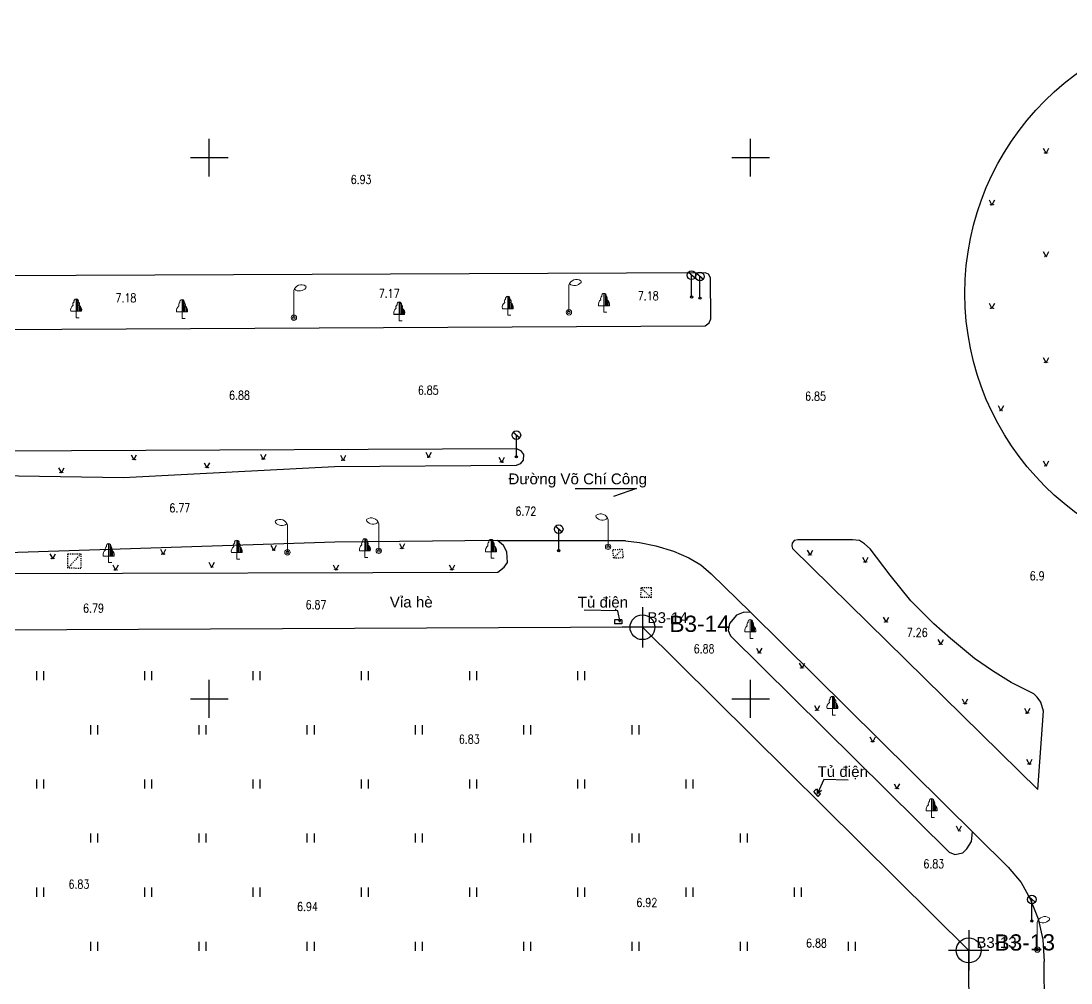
# Model space of a CAD drawing. Header units: millimetres. Extents: x 581430 to 583682, y 2329840 to 2330113.
# Drawn here: x 581618.4 to 581715.4, y 2330023.7 to 2330112.6 of the extents above; entities that cross this region are included whole.
import ezdxf
from ezdxf.enums import TextEntityAlignment as Align
from ezdxf.xclip import XClip

# ---------------------------------------------------------------- set-up
doc = ezdxf.new("R2010")
doc.units = ezdxf.units.MM
doc.header["$LTSCALE"] = 0.001
doc.header["$MEASUREMENT"] = 0
doc.header["$XCLIPFRAME"] = 0
doc.linetypes.add('NETNHA500', pattern=[0.75, 0.5, -0.25])
for name, color, linetype in [('CHUGIAI', 250, 'Continuous'), ('Existing map', 250, 'Continuous'), ('new block$0$giao thong chuan 28 06$0$giao thong chuan$0$giao thongsua theo ssd$0$giao thong canh quan$0$giao thong$0$CHUTHICH', 7, 'Continuous'), ('Red line', 1, 'Continuous'), ('TOA DO', 7, 'Continuous')]:
    doc.layers.add(name, color=color, linetype=linetype)
doc.layers.add('KYHIEU', color=250, linetype='Continuous', lineweight=0)
doc.layers.add('new block$0$giao thong chuan 28 06$0$giao thong chuan$0$giao thongsua theo ssd$0$giao thong canh quan$0$giao thong$0$TOADO', color=7, linetype='Continuous', lineweight=35)
doc.styles.add('Arial', font='arial.ttf')
doc.styles.add('CHU', font='', dxfattribs={"height": 1.5})
doc.styles.add('DC', font='romans.shx', dxfattribs={"width": 0.8, "height": 0.8})
doc.styles.get('CHU').set_extended_font_data('.VnArial')

# ---------------------------------------------------------------- blocks, each defined once
blk = doc.blocks.new('CAYLR')
at = {"layer": 'KYHIEU'}
for points in [[(0, 1.75, 0.497303), (-0.198201, 1.488681, 0.339551), (-0.284941, 1.163565, 0.289175), (-0.5, 0.602359)], [(0, 1.75, -0.497303), (0.198201, 1.488681, -0.339551), (0.284941, 1.163565, -0.289175), (0.5, 0.602359)]]:
    blk.add_lwpolyline(points, format="xyb", dxfattribs=at)
for points in [[(0, 0), (0, 1.75)], [(0.1, 0.602359), (0.1, 1.724173)], [(0.2, 0.602359), (0.2, 1.487287)], [(0.3, 0.602359), (0.3, 1.151908)], [(0.4, 0.602359), (0.4, 1.04811)], [(-0.5, 0.602359), (0.5, 0.602359)], [(0, 0), (0.280275, -0.001587)], [(0.5, 0.602359), (0.5, 0.822811)]]:
    blk.add_lwpolyline(points, dxfattribs=at)
blk = doc.blocks.new('DEN-P')
at = {"layer": 'KYHIEU'}
for points in [[(1.097, 2.919, 0.523652), (0, 2.5, 0.549376)], [(0.048, 2.635, 0.420531), (1.114, 2.755, 0.572241)]]:
    blk.add_lwpolyline(points, format="xyb", dxfattribs=at)
blk.add_lwpolyline([(0, 0), (0, 2.5)], dxfattribs=at)
for radius in [0.25, 0.125]:
    blk.add_circle((0, 0), radius, dxfattribs=at)
blk.add_arc((0.949, 2.821), 0.178, 338.08956, 33.4085, dxfattribs=at)
blk = doc.blocks.new('DEN-T')
at = {"layer": 'KYHIEU'}
for points in [[(-1.097, 2.919, -0.523652), (0, 2.5, -0.549376)], [(-0.048, 2.635, -0.420531), (-1.114, 2.755, -0.572241)]]:
    blk.add_lwpolyline(points, format="xyb", dxfattribs=at)
blk.add_lwpolyline([(0, 0), (0, 2.5)], dxfattribs=at)
for radius in [0.25, 0.125]:
    blk.add_circle((0, 0), radius, dxfattribs=at)
blk.add_arc((-0.949, 2.821), 0.178, 146.5915, 201.91044, dxfattribs=at)
blk = doc.blocks.new('BB')
at = {"layer": 'CHUGIAI'}
for p, q in [((-0.288, 2.278), (0.314, 1.752)), ((0, 0), (0, 2))]:
    blk.add_line(p, q, dxfattribs=at)
for centre, radius in [((0, 2), 0.4), ((0, 0), 0.1)]:
    blk.add_circle(centre, radius, dxfattribs=at)
blk = doc.blocks.new('BB-flat-1')
at = {"layer": 'CHUGIAI'}
for p, q in [((-0.288, 2.278), (0.314, 1.752)), ((0, 0), (0, 2))]:
    blk.add_line(p, q, dxfattribs=at)
for centre, radius in [((0, 2), 0.4), ((0, 0), 0.1)]:
    blk.add_circle(centre, radius, dxfattribs=at)
blk = doc.blocks.new('CAYLR-flat-26')
at = {"layer": 'KYHIEU'}
for points in [[(0, 1.75, 0.497303), (-0.198, 1.489, 0.339551), (-0.285, 1.164, 0.289175), (-0.5, 0.602)], [(0, 1.75, -0.497303), (0.198, 1.489, -0.339551), (0.285, 1.164, -0.289175), (0.5, 0.602)]]:
    blk.add_lwpolyline(points, format="xyb", dxfattribs=at)
for points in [[(0, 0), (0, 1.75)], [(0.1, 0.602), (0.1, 1.724)], [(0.2, 0.602), (0.2, 1.487)], [(0.3, 0.602), (0.3, 1.152)], [(0.4, 0.602), (0.4, 1.048)], [(-0.5, 0.602), (0.5, 0.602)], [(0, 0), (0.28, -0.002)], [(0.5, 0.602), (0.5, 0.823)]]:
    blk.add_lwpolyline(points, dxfattribs=at)
blk = doc.blocks.new('CAYLR-flat-27')
at = {"layer": 'KYHIEU'}
for points in [[(0, 1.75, 0.497303), (-0.198, 1.489, 0.339551), (-0.285, 1.164, 0.289175), (-0.5, 0.602)], [(0, 1.75, -0.497303), (0.198, 1.489, -0.339551), (0.285, 1.164, -0.289175), (0.5, 0.602)]]:
    blk.add_lwpolyline(points, format="xyb", dxfattribs=at)
for points in [[(0, 0), (0, 1.75)], [(0.1, 0.602), (0.1, 1.724)], [(0.2, 0.602), (0.2, 1.487)], [(0.3, 0.602), (0.3, 1.152)], [(0.4, 0.602), (0.4, 1.048)], [(-0.5, 0.602), (0.5, 0.602)], [(0, 0), (0.28, -0.002)], [(0.5, 0.602), (0.5, 0.823)]]:
    blk.add_lwpolyline(points, dxfattribs=at)
blk = doc.blocks.new('CAYLR-flat-28')
at = {"layer": 'KYHIEU'}
for points in [[(0, 1.75, 0.497303), (-0.198, 1.489, 0.339551), (-0.285, 1.164, 0.289175), (-0.5, 0.602)], [(0, 1.75, -0.497303), (0.198, 1.489, -0.339551), (0.285, 1.164, -0.289175), (0.5, 0.602)]]:
    blk.add_lwpolyline(points, format="xyb", dxfattribs=at)
for points in [[(0, 0), (0, 1.75)], [(0.1, 0.602), (0.1, 1.724)], [(0.2, 0.602), (0.2, 1.487)], [(0.3, 0.602), (0.3, 1.152)], [(0.4, 0.602), (0.4, 1.048)], [(-0.5, 0.602), (0.5, 0.602)], [(0, 0), (0.28, -0.002)], [(0.5, 0.602), (0.5, 0.823)]]:
    blk.add_lwpolyline(points, dxfattribs=at)
blk = doc.blocks.new('CAYLR-flat-29')
at = {"layer": 'KYHIEU'}
for points in [[(0, 1.75, 0.497303), (-0.198, 1.489, 0.339551), (-0.285, 1.164, 0.289175), (-0.5, 0.602)], [(0, 1.75, -0.497303), (0.198, 1.489, -0.339551), (0.285, 1.164, -0.289175), (0.5, 0.602)]]:
    blk.add_lwpolyline(points, format="xyb", dxfattribs=at)
for points in [[(0, 0), (0, 1.75)], [(0.1, 0.602), (0.1, 1.724)], [(0.2, 0.602), (0.2, 1.487)], [(0.3, 0.602), (0.3, 1.152)], [(0.4, 0.602), (0.4, 1.048)], [(-0.5, 0.602), (0.5, 0.602)], [(0, 0), (0.28, -0.002)], [(0.5, 0.602), (0.5, 0.823)]]:
    blk.add_lwpolyline(points, dxfattribs=at)
blk = doc.blocks.new('CAYLR-flat-30')
at = {"layer": 'KYHIEU'}
for points in [[(0, 1.75, 0.497303), (-0.198, 1.489, 0.339551), (-0.285, 1.164, 0.289175), (-0.5, 0.602)], [(0, 1.75, -0.497303), (0.198, 1.489, -0.339551), (0.285, 1.164, -0.289175), (0.5, 0.602)]]:
    blk.add_lwpolyline(points, format="xyb", dxfattribs=at)
for points in [[(0, 0), (0, 1.75)], [(0.1, 0.602), (0.1, 1.724)], [(0.2, 0.602), (0.2, 1.487)], [(0.3, 0.602), (0.3, 1.152)], [(0.4, 0.602), (0.4, 1.048)], [(-0.5, 0.602), (0.5, 0.602)], [(0, 0), (0.28, -0.002)], [(0.5, 0.602), (0.5, 0.823)]]:
    blk.add_lwpolyline(points, dxfattribs=at)
blk = doc.blocks.new('BB-flat-3')
at = {"layer": 'CHUGIAI'}
for p, q in [((-0.288, 2.278), (0.314, 1.752)), ((0, 0), (0, 2))]:
    blk.add_line(p, q, dxfattribs=at)
for centre, radius in [((0, 2), 0.4), ((0, 0), 0.1)]:
    blk.add_circle(centre, radius, dxfattribs=at)
blk = doc.blocks.new('DEN-P-flat-12')
at = {"layer": 'KYHIEU'}
for points in [[(1.097, 2.919, 0.523652), (0, 2.5, 0.549376)], [(0.048, 2.635, 0.420531), (1.114, 2.755, 0.572241)]]:
    blk.add_lwpolyline(points, format="xyb", dxfattribs=at)
blk.add_lwpolyline([(0, 0), (0, 2.5)], dxfattribs=at)
for radius in [0.25, 0.125]:
    blk.add_circle((0, 0), radius, dxfattribs=at)
blk.add_arc((0.949, 2.821), 0.178, 338.08956, 33.4085, dxfattribs=at)
blk = doc.blocks.new('BB-flat-4')
at = {"layer": 'CHUGIAI'}
for p, q in [((-0.288, 2.278), (0.314, 1.752)), ((0, 0), (0, 2))]:
    blk.add_line(p, q, dxfattribs=at)
for centre, radius in [((0, 2), 0.4), ((0, 0), 0.1)]:
    blk.add_circle(centre, radius, dxfattribs=at)
blk = doc.blocks.new('BB-flat-10')
for p, q in [((-0.288, 2.278), (0.314, 1.752)), ((0, 0), (0, 2))]:
    blk.add_line(p, q)
for centre, radius in [((0, 2), 0.4), ((0, 0), 0.1)]:
    blk.add_circle(centre, radius)
blk = doc.blocks.new('BB-flat-11')
for p, q in [((-0.288, 2.278), (0.314, 1.752)), ((0, 0), (0, 2))]:
    blk.add_line(p, q)
for centre, radius in [((0, 2), 0.4), ((0, 0), 0.1)]:
    blk.add_circle(centre, radius)
blk = doc.blocks.new('DEN-T-flat-15')
at = {"layer": 'KYHIEU'}
for points in [[(-1.097, 2.919, -0.523652), (0, 2.5, -0.549376)], [(-0.048, 2.635, -0.420531), (-1.114, 2.755, -0.572241)]]:
    blk.add_lwpolyline(points, format="xyb", dxfattribs=at)
blk.add_lwpolyline([(0, 0), (0, 2.5)], dxfattribs=at)
for radius in [0.25, 0.125]:
    blk.add_circle((0, 0), radius, dxfattribs=at)
blk.add_arc((-0.949, 2.821), 0.178, 146.5915, 201.91044, dxfattribs=at)
blk = doc.blocks.new('DEN-T-flat-16')
at = {"layer": 'KYHIEU'}
for points in [[(-1.097, 2.919, -0.523652), (0, 2.5, -0.549376)], [(-0.048, 2.635, -0.420531), (-1.114, 2.755, -0.572241)]]:
    blk.add_lwpolyline(points, format="xyb", dxfattribs=at)
blk.add_lwpolyline([(0, 0), (0, 2.5)], dxfattribs=at)
for radius in [0.25, 0.125]:
    blk.add_circle((0, 0), radius, dxfattribs=at)
blk.add_arc((-0.949, 2.821), 0.178, 146.5915, 201.91044, dxfattribs=at)
blk = doc.blocks.new('DEN-T-flat-17')
at = {"layer": 'KYHIEU'}
for points in [[(-1.097, 2.919, -0.523652), (0, 2.5, -0.549376)], [(-0.048, 2.635, -0.420531), (-1.114, 2.755, -0.572241)]]:
    blk.add_lwpolyline(points, format="xyb", dxfattribs=at)
blk.add_lwpolyline([(0, 0), (0, 2.5)], dxfattribs=at)
for radius in [0.25, 0.125]:
    blk.add_circle((0, 0), radius, dxfattribs=at)
blk.add_arc((-0.949, 2.821), 0.178, 146.5915, 201.91044, dxfattribs=at)
blk = doc.blocks.new('DEN-P-flat-32')
at = {"layer": 'KYHIEU'}
for points in [[(1.097, 2.919, 0.523652), (0, 2.5, 0.549376)], [(0.048, 2.635, 0.420531), (1.114, 2.755, 0.572241)]]:
    blk.add_lwpolyline(points, format="xyb", dxfattribs=at)
blk.add_lwpolyline([(0, 0), (0, 2.5)], dxfattribs=at)
for radius in [0.25, 0.125]:
    blk.add_circle((0, 0), radius, dxfattribs=at)
blk.add_arc((0.949, 2.821), 0.178, 338.08956, 33.4085, dxfattribs=at)
blk = doc.blocks.new('DEN-P-flat-33')
at = {"layer": 'KYHIEU'}
for points in [[(1.097, 2.919, 0.523652), (0, 2.5, 0.549376)], [(0.048, 2.635, 0.420531), (1.114, 2.755, 0.572241)]]:
    blk.add_lwpolyline(points, format="xyb", dxfattribs=at)
blk.add_lwpolyline([(0, 0), (0, 2.5)], dxfattribs=at)
for radius in [0.25, 0.125]:
    blk.add_circle((0, 0), radius, dxfattribs=at)
blk.add_arc((0.949, 2.821), 0.178, 338.08956, 33.4085, dxfattribs=at)
blk = doc.blocks.new('Existing map')
at = {"layer": 'Existing map'}
h = blk.add_hatch(color=256, dxfattribs=at)
h.paths.add_polyline_path([(-17.533, 12.972, 1), (-17.555, 12.972, 1)])
h.paths.add_polyline_path([(-17.792, 12.972, 1), (-17.814, 12.972, 1)])
h = blk.add_hatch(color=256, dxfattribs=at)
h.paths.add_polyline_path([(-22.533, 8.191, 1), (-22.555, 8.191, 1)])
h.paths.add_polyline_path([(-22.792, 8.191, 1), (-22.814, 8.191, 1)])
h = blk.add_hatch(color=256, dxfattribs=at)
h.paths.add_polyline_path([(-17.533, 3.411, 1), (-17.555, 3.411, 1)])
h.paths.add_polyline_path([(-17.792, 3.411, 1), (-17.814, 3.411, 1)])
h = blk.add_hatch(color=256, dxfattribs=at)
h.paths.add_polyline_path([(-22.533, -1.369, 1), (-22.555, -1.369, 1)])
h.paths.add_polyline_path([(-22.792, -1.369, 1), (-22.814, -1.369, 1)])
h = blk.add_hatch(color=256, dxfattribs=at)
h.paths.add_polyline_path([(-17.533, -6.369, 1), (-17.555, -6.369, 1)])
h.paths.add_polyline_path([(-17.792, -6.369, 1), (-17.814, -6.369, 1)])
h = blk.add_hatch(color=256, dxfattribs=at)
h.paths.add_polyline_path([(-21.702, -10.815, 1), (-21.724, -10.815, 1)])
h.paths.add_polyline_path([(-21.96, -10.815, 1), (-21.982, -10.815, 1)])
h = blk.add_hatch(color=256, dxfattribs=at)
h.paths.add_polyline_path([(-101.797, -15.357, 1), (-101.819, -15.357, 1)])
h.paths.add_polyline_path([(-102.056, -15.357, 1), (-102.078, -15.357, 1)])
h = blk.add_hatch(color=256, dxfattribs=at)
h.paths.add_polyline_path([(-89.842, -15.3, 1), (-89.864, -15.3, 1)])
h.paths.add_polyline_path([(-90.1, -15.3, 1), (-90.122, -15.3, 1)])
h = blk.add_hatch(color=256, dxfattribs=at)
h.paths.add_polyline_path([(-82.462, -15.415, 1), (-82.484, -15.415, 1)])
h.paths.add_polyline_path([(-82.721, -15.415, 1), (-82.743, -15.415, 1)])
h = blk.add_hatch(color=256, dxfattribs=at)
h.paths.add_polyline_path([(-74.568, -15.129, 1), (-74.59, -15.129, 1)])
h.paths.add_polyline_path([(-74.827, -15.129, 1), (-74.849, -15.129, 1)])
h = blk.add_hatch(color=256, dxfattribs=at)
h.paths.add_polyline_path([(-95.047, -16.1, 1), (-95.069, -16.1, 1)])
h.paths.add_polyline_path([(-95.306, -16.1, 1), (-95.328, -16.1, 1)])
h = blk.add_hatch(color=256, dxfattribs=at)
h.paths.add_polyline_path([(-67.818, -15.586, 1), (-67.84, -15.586, 1)])
h.paths.add_polyline_path([(-68.077, -15.586, 1), (-68.099, -15.586, 1)])
h = blk.add_hatch(color=256, dxfattribs=at)
h.paths.add_polyline_path([(-17.533, -15.929, 1), (-17.555, -15.929, 1)])
h.paths.add_polyline_path([(-17.792, -15.929, 1), (-17.814, -15.929, 1)])
h = blk.add_hatch(color=256, dxfattribs=at)
h.paths.add_polyline_path([(-108.49, -16.558, 1), (-108.512, -16.558, 1)])
h.paths.add_polyline_path([(-108.749, -16.558, 1), (-108.771, -16.558, 1)])
h = blk.add_hatch(color=256, dxfattribs=at)
h.paths.add_polyline_path([(-99.09, -24.086, 1), (-99.112, -24.086, 1)])
h.paths.add_polyline_path([(-99.349, -24.086, 1), (-99.371, -24.086, 1)])
h = blk.add_hatch(color=256, dxfattribs=at)
h.paths.add_polyline_path([(-88.879, -23.727, 1), (-88.901, -23.727, 1)])
h.paths.add_polyline_path([(-89.138, -23.727, 1), (-89.16, -23.727, 1)])
h = blk.add_hatch(color=256, dxfattribs=at)
h.paths.add_polyline_path([(-77.015, -23.56, 1), (-77.037, -23.56, 1)])
h.paths.add_polyline_path([(-77.274, -23.56, 1), (-77.296, -23.56, 1)])
h = blk.add_hatch(color=256, dxfattribs=at)
h.paths.add_polyline_path([(-39.33, -24.168, 1), (-39.352, -24.168, 1)])
h.paths.add_polyline_path([(-39.589, -24.168, 1), (-39.611, -24.168, 1)])
h = blk.add_hatch(color=256, dxfattribs=at)
h.paths.add_polyline_path([(-109.29, -24.504, 1), (-109.312, -24.504, 1)])
h.paths.add_polyline_path([(-109.549, -24.504, 1), (-109.571, -24.504, 1)])
h = blk.add_hatch(color=256, dxfattribs=at)
h.paths.add_polyline_path([(-34.22, -24.82, 1), (-34.242, -24.82, 1)])
h.paths.add_polyline_path([(-34.479, -24.82, 1), (-34.501, -24.82, 1)])
h = blk.add_hatch(color=256, dxfattribs=at)
h.paths.add_polyline_path([(-103.48, -25.548, 1), (-103.502, -25.548, 1)])
h.paths.add_polyline_path([(-103.738, -25.548, 1), (-103.76, -25.548, 1)])
h = blk.add_hatch(color=256, dxfattribs=at)
h.paths.add_polyline_path([(-94.617, -25.298, 1), (-94.639, -25.298, 1)])
h.paths.add_polyline_path([(-94.876, -25.298, 1), (-94.898, -25.298, 1)])
h = blk.add_hatch(color=256, dxfattribs=at)
h.paths.add_polyline_path([(-83.136, -25.528, 1), (-83.158, -25.528, 1)])
h.paths.add_polyline_path([(-83.394, -25.528, 1), (-83.416, -25.528, 1)])
h = blk.add_hatch(color=256, dxfattribs=at)
h.paths.add_polyline_path([(-72.403, -25.528, 1), (-72.425, -25.528, 1)])
h.paths.add_polyline_path([(-72.662, -25.528, 1), (-72.684, -25.528, 1)])
h = blk.add_hatch(color=256, dxfattribs=at)
h.paths.add_polyline_path([(-32.317, -30.36, 1), (-32.339, -30.36, 1)])
h.paths.add_polyline_path([(-32.576, -30.36, 1), (-32.598, -30.36, 1)])
h = blk.add_hatch(color=256, dxfattribs=at)
h.paths.add_polyline_path([(-27.26, -32.424, 1), (-27.282, -32.424, 1)])
h.paths.add_polyline_path([(-27.519, -32.424, 1), (-27.541, -32.424, 1)])
h = blk.add_hatch(color=256, dxfattribs=at)
h.paths.add_polyline_path([(-44.029, -33.222, 1), (-44.051, -33.222, 1)])
h.paths.add_polyline_path([(-44.288, -33.222, 1), (-44.31, -33.222, 1)])
h = blk.add_hatch(color=256, dxfattribs=at)
h.paths.add_polyline_path([(-40.071, -34.61, 1), (-40.093, -34.61, 1)])
h.paths.add_polyline_path([(-40.33, -34.61, 1), (-40.352, -34.61, 1)])
h = blk.add_hatch(color=256, dxfattribs=at)
h.paths.add_polyline_path([(-38.682, -38.522, 1), (-38.704, -38.522, 1)])
h.paths.add_polyline_path([(-38.941, -38.522, 1), (-38.963, -38.522, 1)])
h = blk.add_hatch(color=256, dxfattribs=at)
h.paths.add_polyline_path([(-25.031, -37.91, 1), (-25.053, -37.91, 1)])
h.paths.add_polyline_path([(-25.29, -37.91, 1), (-25.312, -37.91, 1)])
h = blk.add_hatch(color=256, dxfattribs=at)
h.paths.add_polyline_path([(-19.268, -38.779, 1), (-19.29, -38.779, 1)])
h.paths.add_polyline_path([(-19.527, -38.779, 1), (-19.549, -38.779, 1)])
h = blk.add_hatch(color=256, dxfattribs=at)
h.paths.add_polyline_path([(-33.545, -41.425, 1), (-33.567, -41.425, 1)])
h.paths.add_polyline_path([(-33.804, -41.425, 1), (-33.826, -41.425, 1)])
h = blk.add_hatch(color=256, dxfattribs=at)
h.paths.add_polyline_path([(-19.079, -43.487, 1), (-19.101, -43.487, 1)])
h.paths.add_polyline_path([(-19.337, -43.487, 1), (-19.359, -43.487, 1)])
h = blk.add_hatch(color=256, dxfattribs=at)
h.paths.add_polyline_path([(-31.313, -45.757, 1), (-31.335, -45.757, 1)])
h.paths.add_polyline_path([(-31.572, -45.757, 1), (-31.594, -45.757, 1)])
h = blk.add_hatch(color=256, dxfattribs=at)
h.paths.add_polyline_path([(-25.591, -49.656, 1), (-25.613, -49.656, 1)])
h.paths.add_polyline_path([(-25.849, -49.656, 1), (-25.871, -49.656, 1)])
for p, q in [((-94.967, 10.795), (-94.967, 14.295)), ((-44.967, 10.795), (-44.967, 14.295)), ((-17.931, 13.427), (-17.674, 12.941)), ((-17.674, 12.941), (-17.416, 13.427)), ((-96.717, 12.545), (-93.217, 12.545)), ((-46.717, 12.545), (-43.217, 12.545)), ((-22.931, 8.647), (-22.674, 8.161)), ((-22.674, 8.161), (-22.416, 8.647)), ((-17.931, 3.867), (-17.674, 3.381)), ((-17.674, 3.381), (-17.416, 3.867)), ((-49.177, 1.895), (-294.967, 0.914)), ((-48.847, 1.765), (-49.177, 1.895)), ((-48.667, 1.455), (-48.847, 1.765)), ((-48.647, -2.335), (-48.667, 1.455)), ((-22.931, -0.913), (-22.674, -1.399)), ((-22.674, -1.399), (-22.416, -0.913)), ((-49.177, -2.985), (-48.797, -2.715)), ((-48.797, -2.715), (-48.647, -2.335)), ((-294.967, -4.246), (-49.177, -2.985)), ((-17.931, -5.913), (-17.674, -6.399)), ((-17.674, -6.399), (-17.416, -5.913)), ((-22.1, -10.36), (-21.842, -10.845)), ((-21.842, -10.845), (-21.585, -10.36)), ((-259.557, -15.195), (-66.587, -14.345)), ((-66.587, -14.345), (-66.217, -14.515)), ((-66.217, -14.515), (-65.937, -14.895)), ((-102.195, -14.902), (-101.937, -15.388)), ((-101.937, -15.388), (-101.68, -14.902)), ((-90.239, -14.845), (-89.982, -15.331)), ((-89.982, -15.331), (-89.724, -14.845)), ((-82.86, -14.959), (-82.603, -15.445)), ((-82.603, -15.445), (-82.345, -14.959)), ((-74.966, -14.673), (-74.709, -15.159)), ((-74.709, -15.159), (-74.451, -14.673)), ((-68.216, -15.131), (-67.959, -15.617)), ((-67.959, -15.617), (-67.701, -15.131)), ((-65.977, -15.415), (-66.247, -15.735)), ((-65.937, -14.895), (-65.977, -15.415)), ((-17.931, -15.474), (-17.674, -15.96)), ((-17.674, -15.96), (-17.416, -15.474)), ((-102.907, -17.035), (-152.557, -16.235)), ((-108.888, -16.102), (-108.63, -16.588)), ((-108.63, -16.588), (-108.373, -16.102)), ((-83.417, -16.025), (-102.907, -17.035)), ((-95.445, -15.645), (-95.187, -16.131)), ((-95.187, -16.131), (-94.93, -15.645)), ((-66.617, -15.895), (-83.417, -16.025)), ((-66.247, -15.735), (-66.617, -15.895)), ((-61.158, -18.038), (-55.495, -18.039)), ((-61.158, -18.038), (-55.495, -18.039)), ((-55.495, -18.039), (-57.62, -18.761)), ((-55.495, -18.039), (-57.62, -18.761)), ((-83.367, -22.975), (-117.827, -24.095)), ((-89.277, -23.272), (-89.02, -23.758)), ((-89.02, -23.758), (-88.762, -23.272)), ((-68.347, -22.845), (-83.367, -22.975)), ((-77.413, -23.104), (-77.155, -23.59)), ((-77.155, -23.59), (-76.898, -23.104)), ((-67.787, -23.295), (-68.347, -22.845)), ((-56.537, -22.855), (-68.347, -22.855)), ((-56.537, -22.855), (-55.217, -23.025)), ((-55.217, -23.025), (-53.717, -23.325)), ((-41.127, -23.075), (-41.147, -23.335)), ((-40.947, -22.835), (-41.127, -23.075)), ((-40.597, -22.765), (-40.947, -22.835)), ((-35.547, -22.765), (-40.597, -22.765)), ((-34.917, -22.845), (-35.547, -22.765)), ((-34.437, -23.125), (-34.917, -22.845)), ((-33.927, -23.615), (-34.437, -23.125)), ((-109.688, -24.048), (-109.431, -24.534)), ((-109.431, -24.534), (-109.173, -24.048)), ((-99.488, -23.631), (-99.231, -24.117)), ((-99.231, -24.117), (-98.973, -23.631)), ((-67.477, -23.865), (-67.787, -23.295)), ((-67.435, -24.865), (-67.477, -23.865)), ((-53.717, -23.325), (-52.097, -23.805)), ((-52.097, -23.805), (-50.677, -24.425)), ((-41.147, -23.335), (-41.087, -23.555)), ((-41.087, -23.555), (-18.437, -45.835)), ((-39.728, -23.712), (-39.471, -24.198)), ((-39.471, -24.198), (-39.213, -23.712)), ((-32.077, -26.045), (-33.927, -23.615)), ((-103.877, -25.093), (-103.62, -25.579)), ((-103.62, -25.579), (-103.362, -25.093)), ((-95.015, -24.842), (-94.758, -25.328)), ((-94.758, -25.328), (-94.5, -24.842)), ((-83.534, -25.073), (-83.276, -25.559)), ((-83.276, -25.559), (-83.019, -25.073)), ((-72.801, -25.073), (-72.544, -25.559)), ((-72.544, -25.559), (-72.286, -25.073)), ((-67.717, -25.305), (-67.435, -24.865)), ((-50.677, -24.425), (-49.577, -25.075)), ((-49.577, -25.075), (-48.607, -25.905)), ((-34.618, -24.364), (-34.36, -24.85)), ((-34.36, -24.85), (-34.103, -24.364)), ((-117.517, -25.895), (-68.317, -25.765)), ((-68.317, -25.765), (-67.717, -25.305)), ((-48.607, -25.905), (-44.967, -29.455)), ((-30.157, -28.415), (-32.077, -26.045)), ((-28.057, -30.535), (-30.157, -28.415)), ((-57.231, -29.327), (-60.349, -29.268)), ((-57.015, -30.375), (-57.231, -29.327)), ((-46.277, -29.735), (-46.927, -30.485)), ((-45.657, -29.495), (-46.277, -29.735)), ((-44.967, -29.455), (-45.657, -29.495)), ((-44.967, -29.455), (-21.187, -53.015)), ((-32.715, -29.905), (-32.457, -30.391)), ((-32.457, -30.391), (-32.2, -29.905)), ((-56.857, -30.165), (-57.527, -30.165)), ((-57.527, -30.165), (-57.527, -30.541)), ((-56.857, -30.541), (-57.527, -30.541)), ((-57.015, -30.375), (-57.159, -30.222)), ((-57.015, -30.375), (-56.972, -30.184)), ((-56.857, -30.165), (-56.857, -30.541)), ((-46.927, -30.485), (-47.027, -31.145)), ((-26.517, -31.875), (-28.057, -30.535)), ((-47.027, -31.145), (-46.837, -31.625)), ((-46.837, -31.625), (-26.637, -51.625)), ((-27.658, -31.969), (-27.401, -32.455)), ((-27.401, -32.455), (-27.143, -31.969)), ((-24.277, -33.725), (-26.517, -31.875)), ((-44.427, -32.766), (-44.17, -33.252)), ((-44.17, -33.252), (-43.912, -32.766)), ((-22.637, -34.885), (-24.277, -33.725)), ((-110.946, -34.902), (-110.946, -35.746)), ((-110.296, -34.902), (-110.296, -35.746)), ((-100.946, -34.902), (-100.946, -35.746)), ((-100.296, -34.902), (-100.296, -35.746)), ((-90.946, -34.902), (-90.946, -35.746)), ((-90.296, -34.902), (-90.296, -35.746)), ((-80.946, -34.902), (-80.946, -35.746)), ((-80.296, -34.902), (-80.296, -35.746)), ((-70.946, -34.902), (-70.946, -35.746)), ((-70.296, -34.902), (-70.296, -35.746)), ((-60.946, -34.902), (-60.946, -35.746)), ((-60.296, -34.902), (-60.296, -35.746)), ((-40.469, -34.155), (-40.211, -34.641)), ((-40.211, -34.641), (-39.954, -34.155)), ((-20.897, -35.955), (-22.637, -34.885)), ((-94.967, -39.205), (-94.967, -35.705)), ((-44.967, -39.205), (-44.967, -35.705)), ((-18.807, -37.005), (-20.897, -35.955)), ((-96.717, -37.455), (-93.217, -37.455)), ((-46.717, -37.455), (-43.217, -37.455)), ((-25.429, -37.455), (-25.172, -37.941)), ((-25.172, -37.941), (-24.914, -37.455)), ((-18.507, -37.295), (-18.807, -37.005)), ((-18.157, -37.765), (-18.507, -37.295)), ((-17.927, -38.605), (-18.157, -37.765)), ((-39.08, -38.067), (-38.822, -38.553)), ((-38.822, -38.553), (-38.565, -38.067)), ((-19.666, -38.324), (-19.409, -38.81)), ((-19.409, -38.81), (-19.151, -38.324)), ((-18.437, -45.835), (-17.927, -38.605)), ((-105.946, -39.902), (-105.946, -40.746)), ((-105.296, -39.902), (-105.296, -40.746)), ((-95.946, -39.902), (-95.946, -40.746)), ((-95.296, -39.902), (-95.296, -40.746)), ((-85.946, -39.902), (-85.946, -40.746)), ((-85.296, -39.902), (-85.296, -40.746)), ((-75.946, -39.902), (-75.946, -40.746)), ((-75.296, -39.902), (-75.296, -40.746)), ((-65.946, -39.902), (-65.946, -40.746)), ((-65.296, -39.902), (-65.296, -40.746)), ((-55.946, -39.902), (-55.946, -40.746)), ((-55.296, -39.902), (-55.296, -40.746)), ((-33.943, -40.969), (-33.685, -41.455)), ((-33.685, -41.455), (-33.428, -40.969)), ((-19.477, -43.031), (-19.219, -43.517)), ((-19.219, -43.517), (-18.961, -43.031)), ((-110.946, -44.902), (-110.946, -45.746)), ((-110.296, -44.902), (-110.296, -45.746)), ((-100.946, -44.902), (-100.946, -45.746)), ((-100.296, -44.902), (-100.296, -45.746)), ((-90.946, -44.902), (-90.946, -45.746)), ((-90.296, -44.902), (-90.296, -45.746)), ((-80.946, -44.902), (-80.946, -45.746)), ((-80.296, -44.902), (-80.296, -45.746)), ((-70.946, -44.902), (-70.946, -45.746)), ((-70.296, -44.902), (-70.296, -45.746)), ((-60.946, -44.902), (-60.946, -45.746)), ((-60.296, -44.902), (-60.296, -45.746)), ((-50.946, -44.902), (-50.946, -45.746)), ((-50.296, -44.902), (-50.296, -45.746)), ((-38.193, -44.925), (-38.796, -46.212)), ((-35.958, -44.967), (-38.193, -44.925)), ((-31.711, -45.302), (-31.454, -45.788)), ((-31.454, -45.788), (-31.196, -45.302)), ((-38.907, -45.795), (-39.127, -46.025)), ((-38.907, -45.795), (-39.127, -46.025)), ((-38.727, -46.475), (-39.127, -46.025)), ((-38.727, -46.475), (-39.127, -46.025)), ((-38.507, -46.245), (-38.907, -45.795)), ((-38.507, -46.245), (-38.907, -45.795)), ((-38.796, -46.212), (-38.796, -45.772)), ((-38.796, -46.212), (-38.412, -45.911)), ((-38.727, -46.475), (-38.507, -46.245)), ((-38.727, -46.475), (-38.507, -46.245)), ((-25.988, -49.201), (-25.731, -49.687)), ((-25.731, -49.687), (-25.473, -49.201)), ((-105.946, -49.902), (-105.946, -50.746)), ((-105.296, -49.902), (-105.296, -50.746)), ((-95.946, -49.902), (-95.946, -50.746)), ((-95.296, -49.902), (-95.296, -50.746)), ((-85.946, -49.902), (-85.946, -50.746)), ((-85.296, -49.902), (-85.296, -50.746)), ((-75.946, -49.902), (-75.946, -50.746)), ((-75.296, -49.902), (-75.296, -50.746)), ((-65.946, -49.902), (-65.946, -50.746)), ((-65.296, -49.902), (-65.296, -50.746)), ((-55.946, -49.902), (-55.946, -50.746)), ((-55.296, -49.902), (-55.296, -50.746)), ((-45.946, -49.902), (-45.946, -50.746)), ((-45.296, -49.902), (-45.296, -50.746)), ((-24.577, -50.655), (-24.477, -49.755)), ((-25.367, -51.675), (-24.997, -51.305)), ((-24.997, -51.305), (-24.577, -50.655)), ((-26.637, -51.625), (-26.107, -51.835)), ((-26.107, -51.835), (-25.367, -51.675)), ((-21.187, -53.015), (-19.977, -54.445)), ((-110.946, -54.902), (-110.946, -55.746)), ((-110.296, -54.902), (-110.296, -55.746)), ((-100.946, -54.902), (-100.946, -55.746)), ((-100.296, -54.902), (-100.296, -55.746)), ((-90.946, -54.902), (-90.946, -55.746)), ((-90.296, -54.902), (-90.296, -55.746)), ((-80.946, -54.902), (-80.946, -55.746)), ((-80.296, -54.902), (-80.296, -55.746)), ((-70.946, -54.902), (-70.946, -55.746)), ((-70.296, -54.902), (-70.296, -55.746)), ((-60.946, -54.902), (-60.946, -55.746)), ((-60.296, -54.902), (-60.296, -55.746)), ((-50.946, -54.902), (-50.946, -55.746)), ((-50.296, -54.902), (-50.296, -55.746)), ((-40.946, -54.902), (-40.946, -55.746)), ((-40.296, -54.902), (-40.296, -55.746)), ((-19.977, -54.445), (-19.137, -55.925)), ((-19.137, -55.925), (-18.417, -57.775)), ((-18.417, -57.775), (-17.967, -59.685)), ((-105.946, -59.902), (-105.946, -60.746)), ((-105.296, -59.902), (-105.296, -60.746)), ((-95.946, -59.902), (-95.946, -60.746)), ((-95.296, -59.902), (-95.296, -60.746)), ((-85.946, -59.902), (-85.946, -60.746)), ((-85.296, -59.902), (-85.296, -60.746)), ((-75.946, -59.902), (-75.946, -60.746)), ((-75.296, -59.902), (-75.296, -60.746)), ((-65.946, -59.902), (-65.946, -60.746)), ((-65.296, -59.902), (-65.296, -60.746)), ((-55.946, -59.902), (-55.946, -60.746)), ((-55.296, -59.902), (-55.296, -60.746)), ((-45.946, -59.902), (-45.946, -60.746)), ((-45.296, -59.902), (-45.296, -60.746)), ((-35.946, -59.902), (-35.946, -60.746)), ((-35.296, -59.902), (-35.296, -60.746)), ((-17.967, -59.685), (-17.837, -61.745)), ((-17.777, -71.915), (-17.837, -61.745))]:
    blk.add_line(p, q, dxfattribs=at)
at = {"layer": 'Existing map', "linetype": 'NETNHA500'}
for p, q in [((-108.027, -25.375), (-108.027, -24.055)), ((-108.027, -24.055), (-106.827, -24.055)), ((-106.827, -24.055), (-108.027, -25.375)), ((-106.827, -24.055), (-106.827, -25.425)), ((-57.703, -23.669), (-56.837, -23.635)), ((-57.607, -24.455), (-57.703, -23.669)), ((-56.837, -23.635), (-57.607, -24.455)), ((-56.837, -23.635), (-56.737, -24.445)), ((-56.737, -24.445), (-57.607, -24.455)), ((-106.827, -25.425), (-108.027, -25.375)), ((-55.096, -28.095), (-55.087, -27.215)), ((-54.137, -28.095), (-55.096, -28.095)), ((-54.137, -27.215), (-55.087, -27.215)), ((-55.087, -27.215), (-54.137, -28.095)), ((-54.137, -28.095), (-54.137, -27.215))]:
    blk.add_line(p, q, dxfattribs=at)
at = {"layer": 'Existing map'}
for centre, radius in [((0, 0), 25.172), ((-17.803, 12.972), 0.011), ((-17.544, 12.972), 0.011), ((-22.803, 8.191), 0.011), ((-22.544, 8.191), 0.011), ((-17.803, 3.411), 0.011), ((-17.544, 3.411), 0.011), ((-22.803, -1.369), 0.011), ((-22.544, -1.369), 0.011), ((-17.803, -6.369), 0.011), ((-17.544, -6.369), 0.011), ((-21.971, -10.815), 0.011), ((-21.713, -10.815), 0.011), ((-102.067, -15.357), 0.011), ((-101.808, -15.357), 0.011), ((-90.111, -15.3), 0.011), ((-89.853, -15.3), 0.011), ((-82.732, -15.415), 0.011), ((-82.473, -15.415), 0.011), ((-74.838, -15.129), 0.011), ((-74.579, -15.129), 0.011), ((-95.317, -16.1), 0.011), ((-95.058, -16.1), 0.011), ((-68.088, -15.586), 0.011), ((-67.829, -15.586), 0.011), ((-17.803, -15.929), 0.011), ((-17.544, -15.929), 0.011), ((-108.76, -16.558), 0.011), ((-108.501, -16.558), 0.011), ((-99.36, -24.086), 0.011), ((-99.101, -24.086), 0.011), ((-89.149, -23.727), 0.011), ((-88.89, -23.727), 0.011), ((-77.285, -23.56), 0.011), ((-77.026, -23.56), 0.011), ((-39.6, -24.168), 0.011), ((-39.341, -24.168), 0.011), ((-109.56, -24.504), 0.011), ((-109.301, -24.504), 0.011), ((-34.49, -24.82), 0.011), ((-34.231, -24.82), 0.011), ((-103.749, -25.548), 0.011), ((-103.491, -25.548), 0.011), ((-94.887, -25.298), 0.011), ((-94.628, -25.298), 0.011), ((-83.405, -25.528), 0.011), ((-83.147, -25.528), 0.011), ((-72.673, -25.528), 0.011), ((-72.414, -25.528), 0.011), ((-32.587, -30.36), 0.011), ((-32.328, -30.36), 0.011), ((-27.53, -32.424), 0.011), ((-27.271, -32.424), 0.011), ((-44.299, -33.222), 0.011), ((-44.04, -33.222), 0.011), ((-40.341, -34.61), 0.011), ((-40.082, -34.61), 0.011), ((-38.952, -38.522), 0.011), ((-38.693, -38.522), 0.011), ((-25.301, -37.91), 0.011), ((-25.042, -37.91), 0.011), ((-19.538, -38.779), 0.011), ((-19.279, -38.779), 0.011), ((-33.815, -41.425), 0.011), ((-33.556, -41.425), 0.011), ((-19.348, -43.487), 0.011), ((-19.09, -43.487), 0.011), ((-31.583, -45.757), 0.011), ((-31.324, -45.757), 0.011), ((-25.86, -49.656), 0.011), ((-25.602, -49.656), 0.011)]:
    blk.add_circle(centre, radius, dxfattribs=at)
for name, p in [('BB', (-50.417, -0.325)), ('BB-flat-1', (-50.417, -0.325)), ('BB', (-49.647, -0.445)), ('BB-flat-3', (-49.647, -0.445)), ('DEN-P', (-61.747, -1.745)), ('DEN-P-flat-32', (-61.747, -1.745)), ('DEN-P', (-87.157, -2.245)), ('DEN-P-flat-33', (-87.157, -2.245)), ('CAYLR', (-58.517, -1.745)), ('CAYLR-flat-28', (-58.517, -1.745)), ('CAYLR', (-107.267, -2.256)), ('CAYLR-flat-30', (-107.267, -2.256)), ('CAYLR', (-97.487, -2.315)), ('CAYLR-flat-29', (-97.487, -2.315)), ('CAYLR', (-77.427, -2.535)), ('CAYLR-flat-26', (-77.427, -2.535)), ('CAYLR', (-67.397, -2.015)), ('CAYLR-flat-27', (-67.397, -2.015)), ('BB', (-66.607, -15.095)), ('BB-flat-10', (-66.607, -15.095)), ('DEN-T', (-87.747, -23.925)), ('DEN-T-flat-17', (-87.747, -23.925)), ('DEN-T', (-79.317, -23.785)), ('DEN-T-flat-16', (-79.317, -23.785)), ('DEN-T', (-58.127, -23.415)), ('DEN-T-flat-15', (-58.127, -23.415)), ('BB', (-62.697, -23.775)), ('BB-flat-11', (-62.697, -23.775)), ('CAYLR', (-104.267, -24.865)), ('CAYLR', (-92.427, -24.545)), ('CAYLR', (-80.597, -24.395)), ('CAYLR', (-68.947, -24.475)), ('CAYLR', (-44.997, -31.875)), ('CAYLR', (-37.407, -38.965)), ('CAYLR', (-28.247, -48.415)), ('BB', (-18.987, -57.995)), ('BB-flat-4', (-18.987, -57.995)), ('DEN-P', (-18.487, -60.625)), ('DEN-P-flat-12', (-18.487, -60.625))]:
    blk.add_blockref(name, p, dxfattribs=at)
at = {"layer": 'Existing map', "style": 'DC', "width": 0.8}
for s, p in [('6.93', (-81.908, 10.121)), ('7.17', (-79.313, -0.4)), ('7.18', (-55.383, -0.618)), ('7.18', (-103.627, -0.809)), ('6.85', (-75.704, -9.343)), ('6.88', (-93.141, -9.81)), ('6.85', (-39.929, -9.894)), ('6.77', (-98.652, -20.225)), ('6.9', (-19.188, -26.503)), ('6.79', (-106.627, -29.485)), ('6.87', (-86.075, -29.163)), ('7.26', (-30.539, -31.736)), ('6.88', (-50.227, -33.234)), ('6.83', (-71.916, -41.582)), ('6.83', (-29.01, -53.106)), ('6.83', (-107.971, -54.982)), ('6.92', (-55.51, -56.681)), ('6.94', (-86.857, -57.058)), ('6.88', (-39.845, -60.426))]:
    blk.add_text(s, height=0.8001, dxfattribs=at).set_placement(p)
at = {"layer": 'Existing map', "style": 'CHU'}
for s, p in [('§\xadêng Vâ ChÝ C«ng', (-67.337, -17.636)), ('§\xadêng Vâ ChÝ C«ng', (-67.337, -17.636)), ('VØa hÌ', (-78.295, -29.017)), ('VØa hÌ', (-78.295, -29.017)), ('Tñ ®iÖn', (-60.941, -29.028)), ('B3-14', (-54.492, -30.458)), ('Tñ ®iÖn', (-38.784, -44.685)), ('B3-13', (-24.121, -60.473))]:
    blk.add_text(s, height=1, dxfattribs=at).set_placement(p)
at = {"layer": 'Existing map', "style": 'DC', "width": 0.8}
blk.add_text('6.72', height=0.8001, dxfattribs=at).set_placement((-66.685, -19.731), align=Align.TOP_LEFT)
blk = doc.blocks.new('new block$0$giao thong chuan 28 06$0$giao thong chuan$0$giao thongsua theo ssd$0$giao thong canh quan$0$giao thong$0$n')
at = {"layer": 'TOA DO', "color": 177}
for p, q in [((0, 1.865), (0, 0)), ((1.865, 0), (-1.865, 0)), ((0, 0), (0, -1.865))]:
    blk.add_line(p, q, dxfattribs=at)
blk.add_circle((0, 0), 1.147, dxfattribs=at)

msp = doc.modelspace()

# ---------------------------------------------------------------- linework, layer by layer
at = {"layer": 'Red line'}
msp.add_lwpolyline([(581705.976, 2330026.75), (581675.836, 2330056.61), (581482.996, 2330055.71), (581483.436, 2329957.39), (581706.296, 2329958.45)], close=True, dxfattribs=at)

# ---------------------------------------------------------------- block references
ref = msp.add_blockref('Existing map', (581730.794, 2330087.455))
XClip(ref).set_block_clipping_path([(-309.5753765585, -170.2706607217), (49.0361552699, 25.2812677324)])
at = {"layer": 'new block$0$giao thong chuan 28 06$0$giao thong chuan$0$giao thongsua theo ssd$0$giao thong canh quan$0$giao thong$0$TOADO'}
for p in [(581675.836, 2330056.61), (581705.976, 2330026.75)]:
    msp.add_blockref('new block$0$giao thong chuan 28 06$0$giao thong chuan$0$giao thongsua theo ssd$0$giao thong canh quan$0$giao thong$0$n', p, dxfattribs=at)

# ---------------------------------------------------------------- texts
at = {"layer": 'new block$0$giao thong chuan 28 06$0$giao thong chuan$0$giao thongsua theo ssd$0$giao thong canh quan$0$giao thong$0$CHUTHICH', "char_height": 1.5, "width": 87.09622, "attachment_point": 1, "rotation": 0.26952, "style": 'Arial'}
for s, insert in [('B3-14', (581678.313, 2330057.672)), ('B3-13', (581708.354, 2330028.225))]:
    msp.add_mtext(s, dxfattribs=dict(at, insert=insert))

doc.saveas('drawing.dxf')
